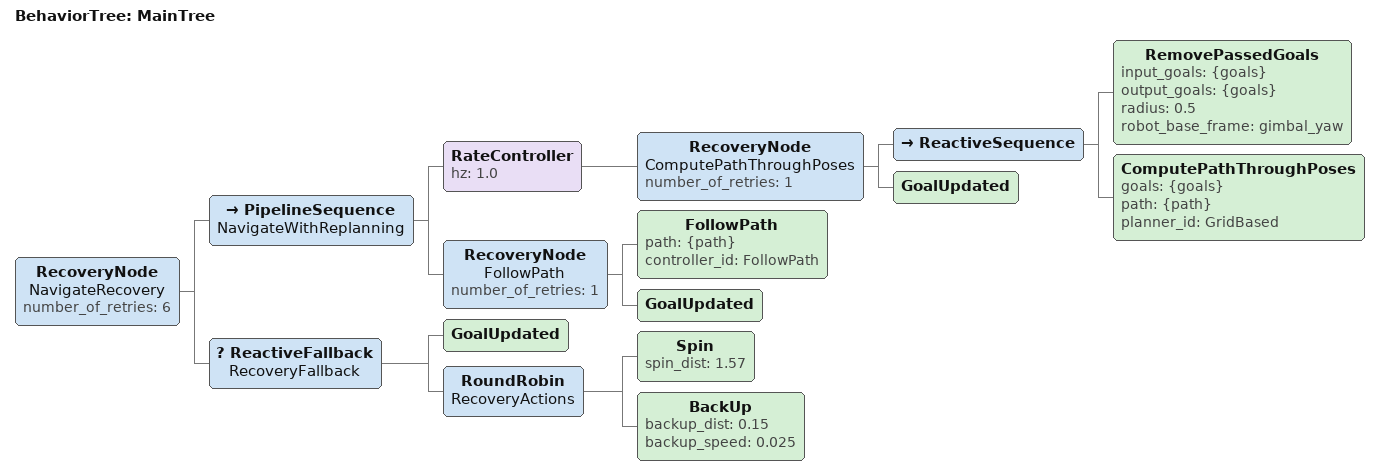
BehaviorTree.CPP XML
<?xml version="1.0" encoding="UTF-8"?>
<root BTCPP_format="3"
      main_tree_to_execute="MainTree">
  <BehaviorTree ID="MainTree">
    <RecoveryNode name="NavigateRecovery"
                  number_of_retries="6">
      <PipelineSequence name="NavigateWithReplanning">
        <RateController hz="1.0">
          <RecoveryNode name="ComputePathThroughPoses"
                        number_of_retries="1">
            <ReactiveSequence>
              <RemovePassedGoals input_goals="{goals}"
                                 output_goals="{goals}"
                                 radius="0.5"
                                 robot_base_frame="gimbal_yaw"/>
              <ComputePathThroughPoses goals="{goals}"
                                       path="{path}"
                                       planner_id="GridBased"/>
            </ReactiveSequence>
            <GoalUpdated/>
          </RecoveryNode>
        </RateController>
        <RecoveryNode name="FollowPath"
                      number_of_retries="1">
          <FollowPath path="{path}"
                      controller_id="FollowPath"/>
          <GoalUpdated/>
        </RecoveryNode>
      </PipelineSequence>
      <ReactiveFallback name="RecoveryFallback">
        <GoalUpdated/>
        <RoundRobin name="RecoveryActions">
          <Spin spin_dist="1.57"/>
          <BackUp backup_dist="0.15"
                  backup_speed="0.025"/>
        </RoundRobin>
      </ReactiveFallback>
    </RecoveryNode>
  </BehaviorTree>
</root>
